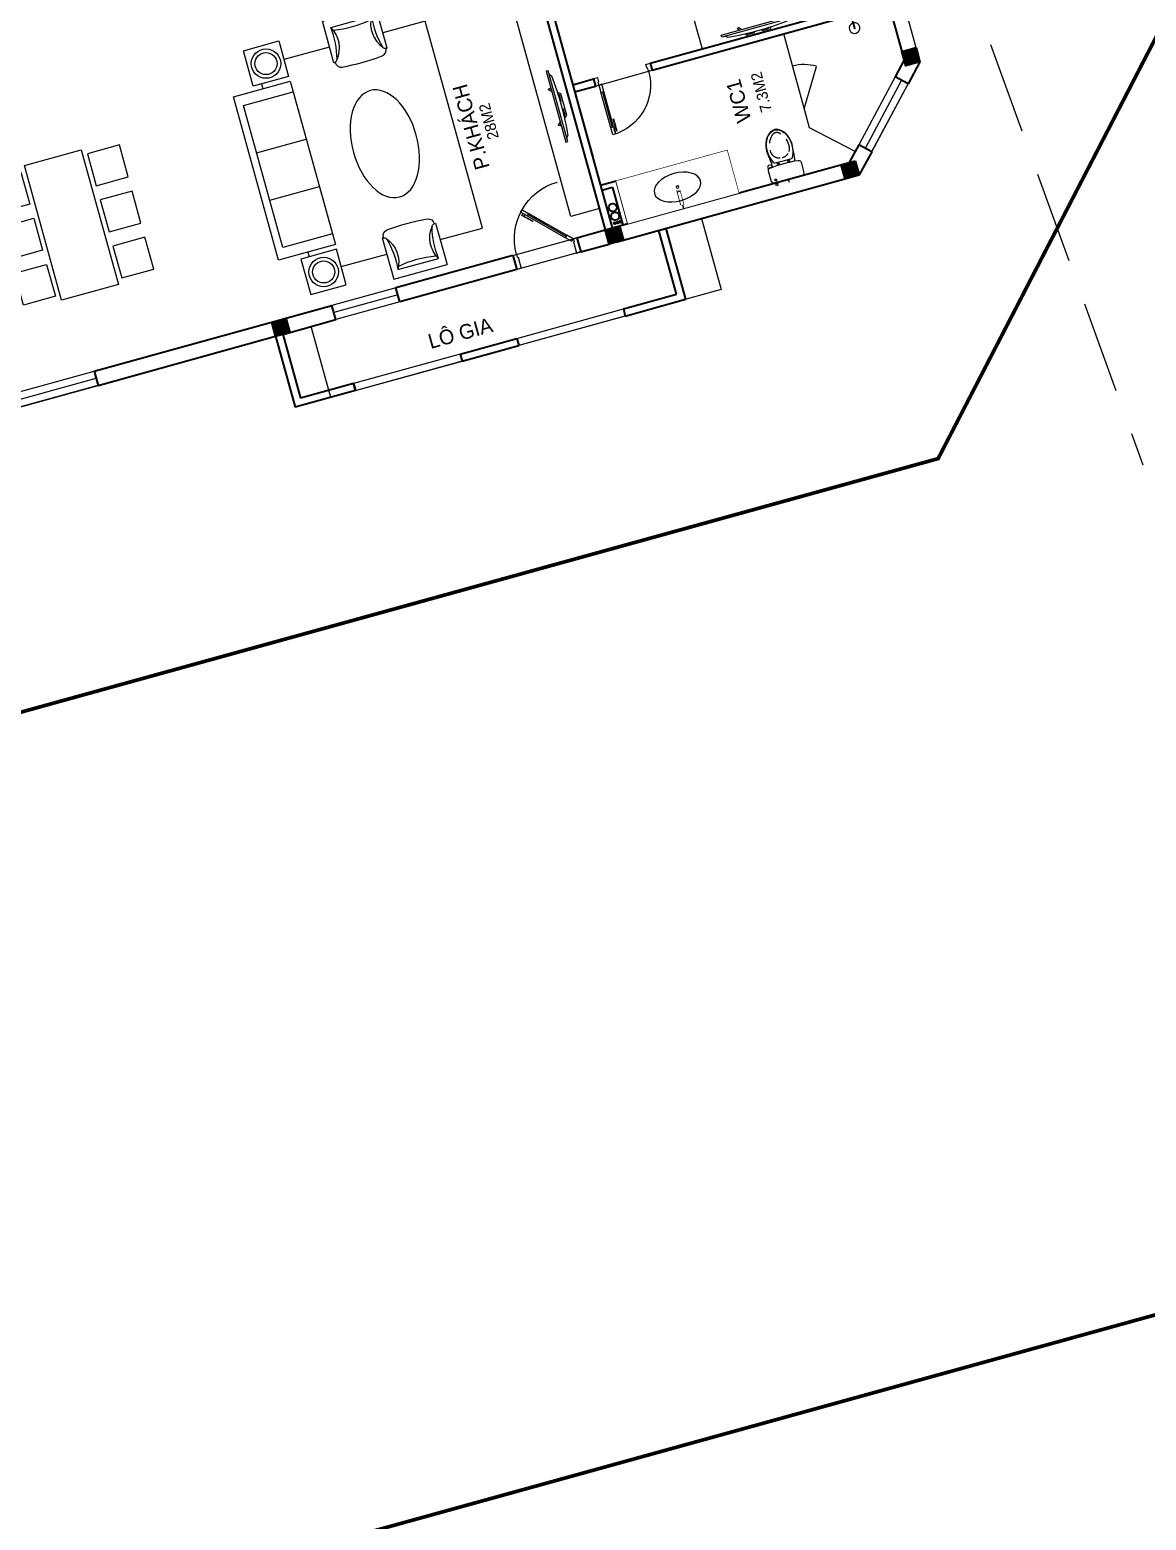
# Model space of a CAD drawing. Header units: metres. Extents: x 568336 to 569219, y 2065964 to 2066430.
# Drawn here: x 568535.77 to 568550.93, y 2066361.65 to 2066381.9 of the extents above; entities that cross this region are included whole.
import ezdxf

# ---------------------------------------------------------------- set-up
doc = ezdxf.new("R2010")
doc.units = ezdxf.units.M
for name, pattern in [('$AUDIT_BAD_LTYPE2', [0]), ('HIDDEN', [0.375, 0.25, -0.125]), ('xref-thap C (mb tang 32-2)$0$HIDDEN', [0.375, 0.25, -0.125])]:
    doc.linetypes.add(name, pattern=pattern)
doc.layers.get('0').update_dxf_attribs({"linetype": 'CONTINUOUS'})
doc.layers.get('DEFPOINTS').update_dxf_attribs({"linetype": 'CONTINUOUS'})
doc.layers.add('-AREA', color=2, linetype='CONTINUOUS', plot=False)
for name, color, linetype, lineweight in [('-CONCRETE', 1, 'CONTINUOUS', 35), ('-DIM', 9, 'CONTINUOUS', 13), ('-DOOR', 137, 'CONTINUOUS', 9), ('-FURNITURE', 46, 'CONTINUOUS', 9), ('-HATCH', 8, 'CONTINUOUS', 5), ('-LINE1', 7, 'CONTINUOUS', 18), ('-TEXT', 7, 'CONTINUOUS', 15), ('-WALL', 4, 'CONTINUOUS', 35), ('TEXT25', 2, 'CONTINUOUS', 13)]:
    doc.layers.add(name, color=color, linetype=linetype, lineweight=lineweight)
doc.layers.add('-RANH GIOI LO DAT', color=12, linetype='CONTINUOUS')
doc.layers.add('RANHGIOI', color=2, linetype='HIDDEN')
doc.styles.add('SVN_AVO_thuong', font='')
doc.styles.add('T1', font='', dxfattribs={"height": 200})
doc.styles.add('vnavanth', font='', dxfattribs={"width": 0.8})
doc.styles.get('SVN_AVO_thuong').set_extended_font_data('SVN-Avo')
doc.styles.get('T1').set_extended_font_data('VNgeometric Light')
doc.styles.get('vnavanth').set_extended_font_data('.VnAvantH')

# ---------------------------------------------------------------- blocks, each defined once
blk = doc.blocks.new('M31-T2')
at = {"layer": '-RANH GIOI LO DAT', "linetype": 'HIDDEN', "ltscale": 10, "const_width": 50}
blk.add_lwpolyline([(201048, -969787), (206033, -964401), (206033, -950364), (195033, -950364), (195033, -970252)], close=True, dxfattribs=at)
blk = doc.blocks.new('A$C18251349')
at = {"layer": '-LINE1'}
for points in [[(900, 4650), (1000, 4650), (1000, 3150), (900, 3150)], [(1000, 2350), (900, 2350), (900, 850), (1000, 850)]]:
    blk.add_lwpolyline(points, close=True, dxfattribs=at)
at = {"layer": '-WALL'}
for p, q in [((0, 5500), (1000, 5500)), ((0, 5500), (0, 5400)), ((1000, 4650), (1000, 5500)), ((0, 5400), (900, 5400)), ((900, 4650), (900, 5400)), ((900, 4650), (1000, 4650)), ((1000, 4650), (910, 4650)), ((900, 3150), (1000, 3150)), ((900, 3150), (900, 2350)), ((1000, 3150), (1000, 2350)), ((900, 2350), (1000, 2350)), ((900, 850), (1000, 850)), ((900, 850), (900, 100)), ((1000, 850), (1000, 0)), ((900, 100), (0, 100)), ((0, 100), (0, 0)), ((0, 0), (1000, 0))]:
    blk.add_line(p, q, dxfattribs=at)
blk = doc.blocks.new('XR.MB.LM123$0$tvi 1')
blk.add_lwpolyline([(29, 0), (29, -1000), (0, -1000), (0, 0)], close=True)
for points in [[(29, -50), (52, -81)], [(-24, -236), (-39, -252)], [(0, -285), (-39, -252)], [(0, -256), (-24, -236)], [(70, -315), (111, -350), (111, -650), (70, -685)], [(89, -446), (89, -360), (71, -345)], [(89, -554), (89, -640), (71, -655)], [(89, -446), (73, -446)], [(89, -554), (73, -554)], [(0, -715), (-39, -748)], [(-24, -764), (-39, -748)], [(0, -744), (-24, -764)], [(29, -950), (52, -919)]]:
    blk.add_lwpolyline(points)
blk.add_arc((-4025, -500), 4099, 354.1311, 5.8689)
blk = doc.blocks.new('ghe11asdsdsdsd')
at = {"layer": '-FURNITURE', "ltscale": 5}
for p, q in [((-454, 642), (-454, -60)), ((447, 643), (445, -59)), ((339, 75), (-348, 74)), ((445, -59), (-454, -60))]:
    blk.add_line(p, q, dxfattribs=at)
for centre, radius, start, end in [((-330, 640), 103, 97.7909, 180.472), ((14, -3057), 3816, 85.1505, 95.3732), ((322, 644), 103, 359.5522, 82.2333), ((-557, 172), 481, 73.628, 77.6744), ((-435, 586), 50, 17.2905, 73.628), ((-753, 311), 469, 329.603, 39.8271), ((-1717, 235), 1379, 353.2677, 15.3477), ((745, 311), 469, 140.0382, 210.2652), ((1709, 233), 1379, 164.5193, 186.6002), ((428, 586), 50, 106.2084, 162.5459), ((548, 172), 481, 102.162, 106.2084), ((-1, -1576), 1730, 79.6029, 100.5814)]:
    blk.add_arc(centre, radius, start, end, dxfattribs=at)
blk = doc.blocks.new('GHE600')
at = {"layer": '-FURNITURE'}
for p, q in [((269950, 8710), (270650, 8710)), ((269950, 8043), (270650, 8043))]:
    blk.add_line(p, q, dxfattribs=at)
for points in [[(270146, 9595), (270146, 10095), (270646, 10095), (270646, 9595)], [(269850, 9526), (270650, 9526), (270650, 7226), (269850, 7226)], [(269950, 9376), (270650, 9376), (270650, 7376), (269950, 7376)], [(270146, 7158), (270146, 6658), (270646, 6658), (270646, 7158)]]:
    blk.add_lwpolyline(points, close=True, dxfattribs=at)
at = {"layer": '-FURNITURE', "elevation": 0}
for points in [[(271287, 9830), (270646, 9832)], [(272038, 6909), (272634, 6908), (272634, 9823), (272038, 9826)], [(270262, 9595), (270262, 9526)], [(270262, 7226), (270262, 7158)], [(270646, 6917), (271287, 6913)]]:
    blk.add_lwpolyline(points, dxfattribs=at)
at = {"layer": '-FURNITURE'}
for centre, radius in [((270396, 9845), 200), ((270396, 9845), 150), ((270396, 6908), 200), ((270396, 6908), 150)]:
    blk.add_circle(centre, radius, dxfattribs=at)
at = {"layer": '-FURNITURE', "extrusion": (0, 0, -1)}
blk.add_ellipse((271662, 8365), major_axis=(0, 750), ratio=0.589994, dxfattribs=at)
at = {"layer": '-FURNITURE', "zscale": 0.83397927038413}
for p, xscale, yscale, rotation in [((271659, 10145, 0), 0.83397927038413, 0.83397927038413, 179.9447021404027), ((271659, 6608, 0), -0.8339792703841301, 0.8339792703841301, 0.05529785959737722)]:
    blk.add_blockref('ghe11asdsdsdsd', p, dxfattribs=dict(at, xscale=xscale, yscale=yscale, rotation=rotation))
blk = doc.blocks.new('*U174')
at = {"linetype": '$AUDIT_BAD_LTYPE2'}
for p, q in [((135, 57), (559, 481)), ((573, 467), (149, 42))]:
    blk.add_line(p, q, dxfattribs=at)
for points in [[(547, 497), (121, 71)], [(545, 495), (573, 467), (644, 537), (616, 566), (545, 495)], [(121, 71), (149, 42), (78, -28), (50, 0), (121, 71)]]:
    blk.add_lwpolyline(points)
for points in [[(519, 372), (639, 492), (619, 512), (599, 492), (615, 476), (515, 376)], [(0, 0), (50, 0), (50, -40), (60, -40), (60, -199), (0, -199)], [(900, 0), (850, 0), (850, -40), (840, -40), (840, -199), (900, -199)]]:
    blk.add_lwpolyline(points, close=True)
at = {"linetype": '$AUDIT_BAD_LTYPE2', "ltscale": 0.3}
blk.add_arc((50, 0), 800, 0, 90, dxfattribs=at)
blk = doc.blocks.new('A$C18091ED7')
for p, q in [((0, -42), (0, 0)), ((146, -27), (179, -27)), ((146, -27), (146, -30)), ((146, -30), (166, -30)), ((153, -37), (146, -30)), ((152, 0), (152, -27)), ((152, 0), (179, 0)), ((153, -37), (166, -37)), ((153, -40), (153, -37)), ((153, -40), (178, -40)), ((153, -40), (178, -40)), ((153, -40), (153, -42)), ((185, -30), (166, -30)), ((178, -37), (166, -37)), ((185, -30), (178, -37)), ((178, -37), (178, -40)), ((178, -40), (178, -42)), ((179, 0), (179, -27)), ((179, -27), (185, -27)), ((185, -27), (185, -30)), ((-83, -267), (-83, -300)), ((-83, -278), (-83, -288)), ((-61, -290), (-83, -290)), ((-63, -265), (-81, -265)), ((-61, -267), (-61, -300)), ((61, -267), (61, -300)), ((61, -290), (83, -290)), ((63, -265), (81, -265)), ((83, -267), (83, -300)), ((83, -278), (83, -288)), ((165, -262), (165, -290)), ((168, -260), (228, -260)), ((168, -292), (207, -292)), ((231, -274), (231, -262))]:
    blk.add_line(p, q)
for points in [[(230, -219, -0.137407), (225, -235), (222, -241, -0.236081), (198, -255, -0.051961), (-198, -255, -0.236081), (-222, -241), (-225, -235, -0.137407), (-230, -219), (-230, -72, -0.198912), (-226, -63), (-209, -46, -0.198912), (-200, -42), (0, -42), (200, -42, -0.198912), (209, -46), (226, -63, -0.198912), (230, -72)], [(144, -619, -0.212405), (26, -734, -0.027685), (-1, -739, -0.022279), (-26, -734, -0.212405), (-144, -619, -0.142796), (-167, -428, -0.093005), (-128, -309, -0.256439), (-111, -300), (0, -300), (111, -300, -0.256439), (128, -309, -0.093005), (167, -428, -0.142796)]]:
    blk.add_lwpolyline(points, format="xyb", close=True)
at = {"linetype": 'xref-thap C (mb tang 32-2)$0$HIDDEN', "ltscale": 100}
blk.add_lwpolyline([(61, -669, -0.199031), (0, -699, -0.199031), (-61, -669, -0.218924), (-132, -478, -0.153791), (-112, -404, -0.236701), (0, -348, -0.236701), (112, -404, -0.153791), (132, -478, -0.218924)], format="xyb", close=True, dxfattribs=at)
blk.add_circle((166, -78), 13.9)
for centre, radius, start, end in [((-81, -267), 1.98, 90, 180), ((-63, -267), 1.98, 0, 90), ((63, -267), 1.98, 90, 180), ((81, -267), 1.98, 0, 90), ((168, -262), 2.47, 90, 180), ((168, -290), 2.47, 180, 270), ((207, -277), 15.5, 270, 306.4659), ((168, -225), 80.1, 306.4659, 320.3123), ((228, -274), 2.47, 320.3123, 0)]:
    blk.add_arc(centre, radius, start, end)
for points in [[(-156, -259), (-157, -267), (-164, -328), (-169, -385), (-184, -528), (-136, -679), (-50, -735), (-20, -741), (0, -744)], [(156, -259), (157, -267), (164, -328), (169, -385), (184, -528), (136, -679), (50, -735), (20, -741), (0, -744)]]:
    blk.add_open_spline(points, degree=3, knots=[130.613938, 130.613938, 130.613938, 130.613938, 152.852109, 311.129351, 417.703951, 561.383393, 697.692632, 710.812262, 710.812262, 710.812262, 710.812262])
blk = doc.blocks.new('*U18')
at = {"linetype": '$AUDIT_BAD_LTYPE2'}
for p, q in [((70, 100), (70, 600)), ((90, 600), (90, 100))]:
    blk.add_line(p, q, dxfattribs=at)
for points in [[(50, 600), (90, 600), (90, 700), (50, 700), (50, 600)], [(50, 603), (50, 100)], [(50, 100), (90, 100), (90, 0), (50, 0), (50, 100)]]:
    blk.add_lwpolyline(points)
for points in [[(118, 495), (118, 664), (90, 664), (90, 636), (113, 636), (113, 495)], [(0, 0), (50, 0), (50, -40), (60, -40), (60, -100), (0, -100)], [(800, 0), (750, 0), (750, -40), (740, -40), (740, -100), (800, -100)]]:
    blk.add_lwpolyline(points, close=True)
at = {"linetype": '$AUDIT_BAD_LTYPE2', "ltscale": 0.3}
blk.add_arc((50, 0), 700, 0, 90, dxfattribs=at)
blk = doc.blocks.new('A$C5C575821')
at = {"layer": '-CONCRETE'}
h = blk.add_hatch(color=256, dxfattribs=at)
h.dxf.hatch_style = 1
h.paths.add_polyline_path([(0, 200), (0, 0), (200, 0), (200, 200)])
blk.add_lwpolyline([(0, 0), (200, 0), (200, 200), (0, 200)], close=True, dxfattribs=at)
blk = doc.blocks.new('Sink_Cicle')
blk.add_lwpolyline([(17, -50), (-17, -50), (-18, -252), (17, -252)], close=True)
blk.add_circle((0, -300), 17.5)
at = {"layer": 'DEFPOINTS'}
blk.add_line((0, -100), (0, 0), dxfattribs=at)
blk.add_wipeout([(17, -50), (-17, -50), (-18, -252), (17, -252)])
at = {"layer": '-FURNITURE', "linetype": 'Continuous'}
blk.add_ellipse((0, -300), major_axis=(-325, 0), ratio=0.584615, dxfattribs=at)
blk.add_line((-18, -237), (17, -237))
blk = doc.blocks.new('*U236')
at = {"ltscale": 300}
blk.add_lwpolyline([(0, 0), (1562, 0), (1562, -600), (0, -600)], close=True, dxfattribs=at)
blk.add_wipeout([(0, 0), (1562, 0), (1562, -600), (0, -600)], dxfattribs=at)
blk.add_blockref('Sink_Cicle', (781, 0), dxfattribs=at)
blk = doc.blocks.new('shower')
for points in [[(180919, -32316), (180912, -32316), (180912, -32147), (180919, -32147)], [(180929, -32327), (180902, -32327), (180902, -32316), (180929, -32316)]]:
    blk.add_lwpolyline(points, close=True)
for radius, start, end in [(72, 272.7907, 267.2093), (8.35, 294.8355, 245.1645)]:
    blk.add_arc((180916, -32147), radius, start, end)
blk = doc.blocks.new('A$C2896516a')
for points in [[(75, 1386), (525, 1386), (525, 1836), (75, 1836), (75, 1386)], [(725, 1386), (1175, 1386), (1175, 1836), (725, 1836), (725, 1386)], [(1375, 1386), (1825, 1386), (1825, 1836), (1375, 1836), (1375, 1386)], [(75, 450), (525, 450), (525, 0), (75, 0), (75, 450)], [(725, 450), (1175, 450), (1175, 0), (725, 0), (725, 450)], [(1375, 450), (1825, 450), (1825, 0), (1375, 0), (1375, 450)]]:
    blk.add_lwpolyline(points)
blk.add_lwpolyline([(0, 518), (1900, 518), (1900, 1318), (0, 1318)], close=True)
blk = doc.blocks.new('M32-T2')
at = {"layer": '-AREA'}
blk.add_lwpolyline([(205466, -1034387), (202564, -1034385), (202565, -1033184), (199729, -1033184), (198466, -1031979), (198466, -1029756), (197467, -1029756), (197467, -1024256), (198466, -1024256), (198466, -1018256), (205466, -1018256)], close=True, dxfattribs=at)
at = {"layer": '-CONCRETE'}
for centre, radius in [((198719, -1028604, 0), 13), ((198719, -1028646, 0), 13), ((198719, -1028684, 0), 13), ((198810, -1028635, 0), 55), ((198931, -1028635, 0), 55)]:
    blk.add_circle(centre, radius, dxfattribs=at)
at = {"layer": '-DOOR'}
for p, q in [((198466, -1019856), (198465, -1021256)), ((198566, -1019856), (198566, -1021256)), ((198666, -1019856), (198665, -1021256)), ((198466, -1025505), (198466, -1024605)), ((198566, -1025505), (198566, -1024605)), ((198666, -1025505), (198666, -1024605))]:
    blk.add_line(p, q, dxfattribs=at)
blk.add_lwpolyline([(199621, -1032805), (198863, -1032081), (198724, -1032226), (199483, -1032949)], close=True, dxfattribs=at)
blk.add_lwpolyline([(199552, -1032877), (198793, -1032153)], dxfattribs=at)
at = {"layer": '-FURNITURE'}
for p, q in [((198790, -1032012), (199266, -1031497)), ((199266, -1031497), (200586, -1031501))]:
    blk.add_line(p, q, dxfattribs=at)
at = {"layer": '-FURNITURE', "elevation": 0}
blk.add_lwpolyline([(198966, -1028054), (201960, -1028056), (201960, -1028455), (198966, -1028455)], close=True, dxfattribs=at)
at = {"layer": '-FURNITURE'}
blk.add_lwpolyline([(201086, -1031978), (201086, -1030378), (200686, -1030378), (200686, -1031978)], close=True, dxfattribs=at)
blk.add_lwpolyline([(199533, -1031498), (200044, -1031811)], dxfattribs=at)
blk.add_arc((199533, -1031498), 600, 328.5416, 359.8485, dxfattribs=at)
at = {"layer": '-HATCH'}
blk.add_line((200586, -1028848), (200586, -1029648), dxfattribs=at)
at = {"layer": '-HATCH', "elevation": 0}
blk.add_lwpolyline([(198466, -1027155), (198666, -1027155), (198666, -1028055), (198466, -1028055)], close=True, dxfattribs=at)
at = {"layer": '-RANH GIOI LO DAT', "linetype": 'HIDDEN', "ltscale": 10, "const_width": 50}
blk.add_lwpolyline([(199451, -1036598), (205466, -1036133), (205466, -1016256), (194466, -1016256), (194466, -1031984)], close=True, dxfattribs=at)
at = {"layer": '-WALL'}
for p, q in [((198465, -1021256), (198466, -1023755)), ((198665, -1021256), (198465, -1021256)), ((198665, -1021256), (198666, -1024605)), ((198466, -1023855), (198466, -1024605)), ((198466, -1024605), (198666, -1024605)), ((198466, -1027155, 0), (198466, -1025505)), ((198466, -1025505), (198666, -1025505)), ((198666, -1027155, 0), (198666, -1025505)), ((198666, -1027155), (198466, -1027155)), ((198466, -1028055, 0), (198466, -1028455)), ((198666, -1028055), (198466, -1028055)), ((198666, -1028055, 0), (198666, -1028455)), ((202067, -1028455), (198466, -1028455)), ((198466, -1028555), (198466, -1031979)), ((198666, -1028555), (198666, -1031894)), ((200562, -1028555), (198666, -1028555)), ((199196, -1028705), (199196, -1028555)), ((199266, -1028775), (199266, -1028555)), ((202067, -1028555), (199662, -1028555)), ((200586, -1028555), (200586, -1028848)), ((200686, -1028555), (200686, -1028848)), ((199196, -1028705), (198666, -1028705)), ((199266, -1028775), (198666, -1028775)), ((200686, -1028848), (200586, -1028848)), ((200586, -1029648), (200586, -1032984)), ((200686, -1029648), (200586, -1029648)), ((200686, -1029648), (200686, -1032984)), ((198863, -1032081), (198666, -1031894)), ((198724, -1032226), (198466, -1031979)), ((199809, -1032984), (199621, -1032805)), ((199729, -1033184), (199483, -1032949)), ((200586, -1032984), (199929, -1032984))]:
    blk.add_line(p, q, dxfattribs=at)
for points in [[(198724, -1032226), (198863, -1032081)], [(199483, -1032949), (199621, -1032805)]]:
    blk.add_lwpolyline(points, dxfattribs=at)
at = {"layer": '-DOOR', "rotation": 270}
blk.add_blockref('GHE600', (192227, -754221), dxfattribs=at)
at = {"layer": '-DOOR', "xscale": -1}
for name, p, rotation in [('*U174', (198666, -1028055), 270), ('*U18', (200586, -1028848), 90)]:
    blk.add_blockref(name, p, dxfattribs=dict(at, rotation=rotation))
at = {"layer": '-FURNITURE', "xscale": -1}
blk.add_blockref('A$C2896516a', (201612, -1022403), dxfattribs=at)
at = {"layer": '-FURNITURE', "extrusion": (0, 0, -1), "rotation": 269.9963102775917}
blk.add_blockref('XR.MB.LM123$0$tvi 1', (-199958, -1028256), dxfattribs=at)
at = {"layer": '-FURNITURE', "extrusion": (0, 0, -1), "xscale": -1, "rotation": 180.0036897224083}
blk.add_blockref('XR.MB.LM123$0$tvi 1', (-200797, -1031678), dxfattribs=at)
at = {"layer": '-FURNITURE'}
for name, p, rotation in [('A$C18091ED7', (198624, -1031034), 90.00000000000001), ('shower', (168293, -1213372), 90.01066851174387)]:
    blk.add_blockref(name, p, dxfattribs=dict(at, rotation=rotation))
at = {"layer": '-WALL', "xscale": -1}
for name, p in [('A$C18251349', (198466, -1029256)), ('A$C5C575821', (198666, -1023956)), ('A$C5C575821', (198666, -1028655)), ('A$C5C575821', (198666, -1031979))]:
    blk.add_blockref(name, p, dxfattribs=at)
at = {"layer": '-WALL', "xscale": -1, "rotation": 359.9999999998357}
blk.add_blockref('A$C5C575821', (199929, -1033184), dxfattribs=at)
at = {"layer": '-TEXT', "color": 2, "style": 'vnavanth'}
for s, p in [('p.kh¸ch', (199905, -1027171, 0)), ('wc1', (199574, -1030767))]:
    blk.add_text(s, height=200, dxfattribs=at).set_placement(p)
at = {"layer": 'TEXT25'}
for s, height, rotation, style, p in [('LÔ GIA', 200, 270, 'SVN_AVO_thuong', (197739, -1025738)), ('28M2', 150, 360, 'T1', (200258, -1027399, 0)), ('7.3M2', 150, 360, 'T1', (199627, -1031071))]:
    blk.add_text(s, height=height, rotation=rotation, dxfattribs=dict(at, style=style)).set_placement(p)
at = {"layer": '-FURNITURE', "extrusion": (0, 0, -1), "zscale": -1, "rotation": 270}
blk.add_blockref('*U236', (-198666, -1028775), dxfattribs=at)

msp = doc.modelspace()

# ---------------------------------------------------------------- block references
at = {"layer": '-DIM', "xscale": 0.001, "yscale": 0.001, "zscale": 0.001}
for name, p, rotation in [('M32-T2', (567605.289, 2065913.567), 105.4590240808033), ('M31-T2', (567677.603, 2065909.115), 105.4590240828616)]:
    msp.add_blockref(name, p, dxfattribs=dict(at, rotation=rotation))

# ---------------------------------------------------------------- next in the draw order: linework, layer by layer
at = {"layer": 'RANHGIOI', "color": 12, "ltscale": 5}
msp.add_line((568536.061, 2066416.965), (568550.882, 2066375.988), dxfattribs=at)

doc.saveas('drawing.dxf')
